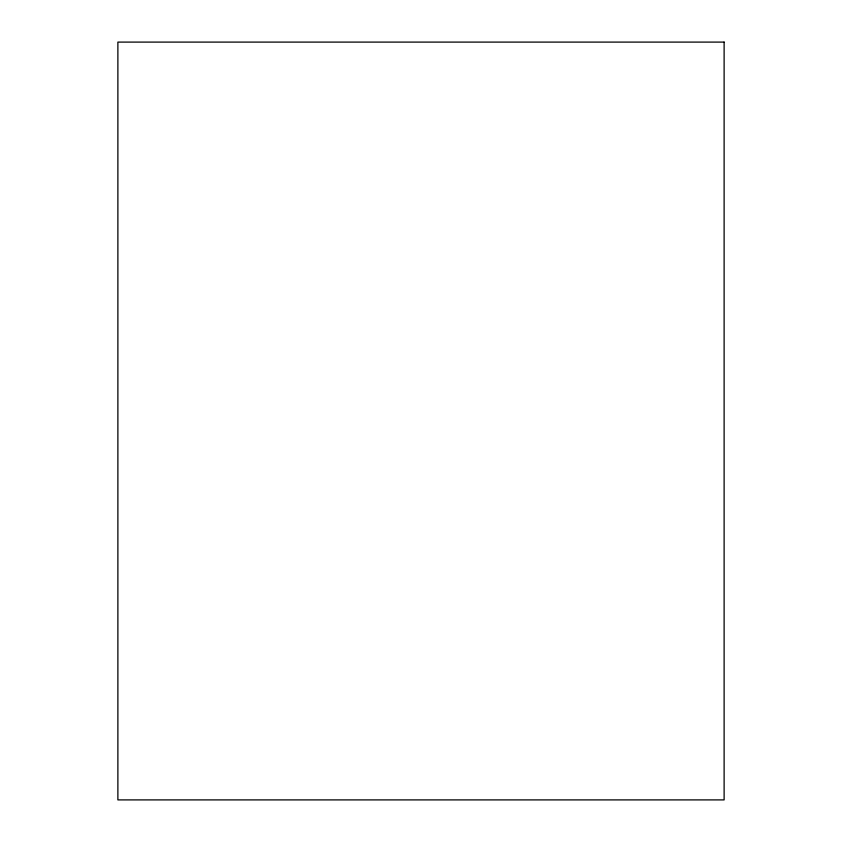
<?xml version="1.0" encoding="UTF-8"?>
<svg xmlns="http://www.w3.org/2000/svg" width="842" height="842" viewBox="0 0 842 842"><rect width="100%" height="100%" fill="white"/><g stroke="black" fill="none" stroke-linecap="round" stroke-linejoin="round"><path stroke-width="1.26" d="M724.12 42.1L117.88 42.1L117.88 799.9L724.12 799.9L724.12 42.1"/></g></svg>
